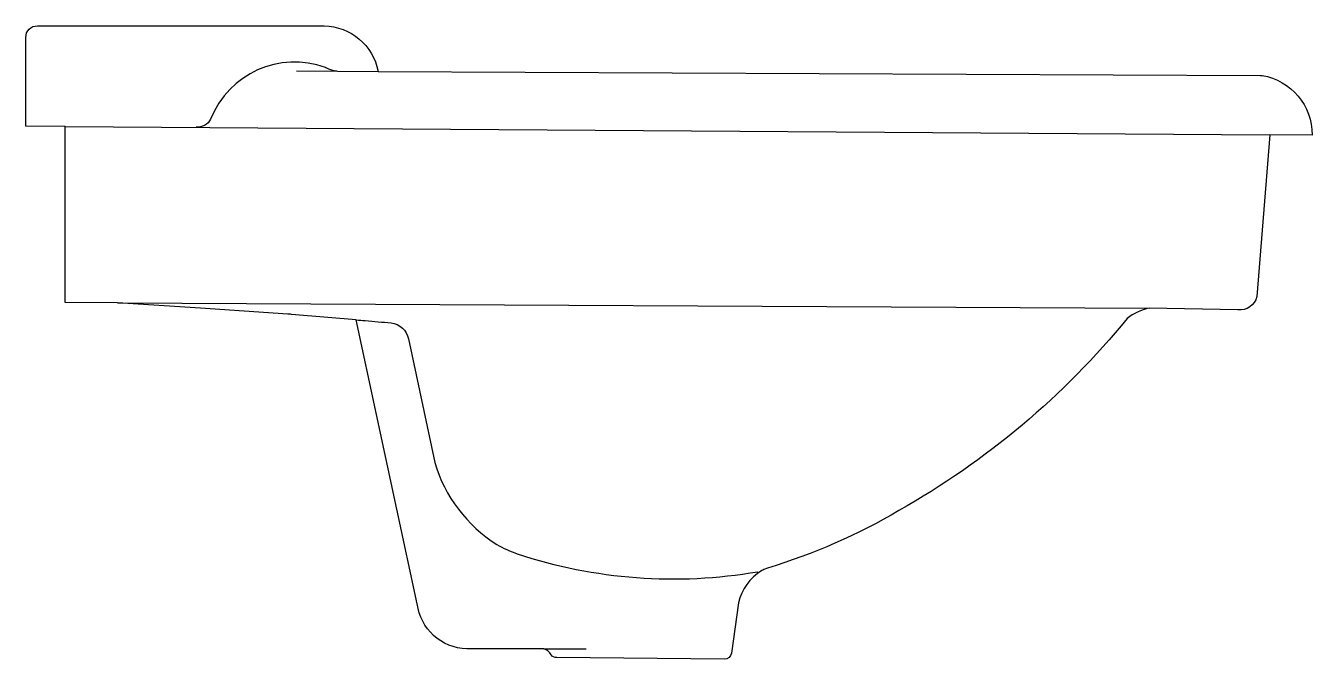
# Model space of a CAD drawing. Extents: x -841.47 to -841.028, y 503.045 to 503.262.
import ezdxf

# ---------------------------------------------------------------- set-up
doc = ezdxf.new("R2010")
doc.units = 0
doc.header["$LTSCALE"] = 50
doc.header["$MEASUREMENT"] = 0
doc.layers.add('A-PECAS', color=2, linetype='CONTINUOUS')
doc.layers.add('ESC1-50', color=1, linetype='CONTINUOUS')

# ---------------------------------------------------------------- blocks, each defined once
blk = doc.blocks.new('L-35-D')
at = {"layer": 'A-PECAS'}
blk.add_lwpolyline([(0.01350000000000015, 0.799908371040724), (1.469310784152356e-16, 0.8), (1.479519631808479e-16, 0.8305, -0.4366970684925824), (0.004000000000000147, 0.8345), (0.1025000000000001, 0.8345, -0.3552949462587313), (0.1210244714257339, 0.8188731924369876), (0.4241380011800405, 0.8175016380037102, -0.0437366463472976), (0.4248212195867997, 0.8174481180931529, -0.3673248185908756), (0.4420000000000002, 0.797), (0.4274677474712808, 0.7970986351981587), (0.4230000000000002, 0.7415, -0.3932842829774807), (0.4165000000000002, 0.737), (0.3860000000000002, 0.7375, 0.1183780888907146), (0.3785000000000002, 0.7340000000000001, -0.09308383680311995), (0.3, 0.668, -0.05851321658796649), (0.2549035694870515, 0.6482728223241458), (0.2536385642134524, 0.6477534095131848, 0.02954192009099168), (0.2528571689797617, 0.6473620985705915, 0.2014195269621969), (0.2448630899922219, 0.6363282065276036), (0.2425000000000002, 0.619, -0.3829599115489092), (0.2400000000000002, 0.617), (0.1825000000000001, 0.6175, -0.2831469333801774), (0.1805000000000001, 0.6185, 0.2137965456204587), (0.177999999999999, 0.6205), (0.1515000000000001, 0.6205, -0.370517360903954), (0.1345000000000001, 0.636), (0.1135000000000027, 0.7334999999999998, -0.0002796936749124073), (0.09128277906288125, 0.735401980218199, 0.004847882893482137), (0.09000000000000015, 0.7355), (0.06000000000000015, 0.7375), (0.03144525547445245, 0.7394036496350365), (0.01350000000000015, 0.7395), (0.01350000000000015, 0.8)], format="xyb", dxfattribs=at)
at = {"layer": 'ESC1-50'}
for points in [[(0.1029473878350301, 0.8202062065372742, 0.4049642392649639), (0.06350000000000015, 0.8025, -0.3086016765325803), (0.05850000000000014, 0.7997000000000001)], [(0.1135000000000001, 0.7335, 0.0004248842455571862), (0.1166117541777972, 0.7332380243291614, 0.0001487652319765039), (0.1255000000000001, 0.7325, -0.3201185638234157), (0.1315000000000001, 0.727), (0.1405000000000002, 0.6845, 0.1804630563087818), (0.1618431086362052, 0.6563449817334047, 0.04242196348032798), (0.1688889390677955, 0.6531589175922612, 0.1234141157890513), (0.2515000000000002, 0.647)]]:
    blk.add_lwpolyline(points, format="xyb", dxfattribs=at)
for points in [[(0.09300000000000014, 0.8190000000000001), (0.1210244714257339, 0.8188731924369876)], [(0.1029473878350301, 0.8202062065372742), (0.1030868530444986, 0.8201426681392976)], [(0.01350000000000015, 0.799908371040724), (0.4274677474712808, 0.7970986351981587)], [(0.03144525547445245, 0.7394036496350365), (0.3860000000000002, 0.7375)], [(0.177999999999999, 0.6205), (0.1925000000000001, 0.6205)]]:
    blk.add_lwpolyline(points, dxfattribs=at)
blk.add_arc((0.1077329911353583, 0.8287819361818961), 0.009809360400719296, 241.7289461481943, 265.7146563963002, dxfattribs=at)

msp = doc.modelspace()

# ---------------------------------------------------------------- block references
at = {"layer": 'A-PECAS'}
msp.add_blockref('L-35-D', (-841.4704077853189, 502.4277485823471), dxfattribs=at)

doc.saveas('drawing.dxf')
